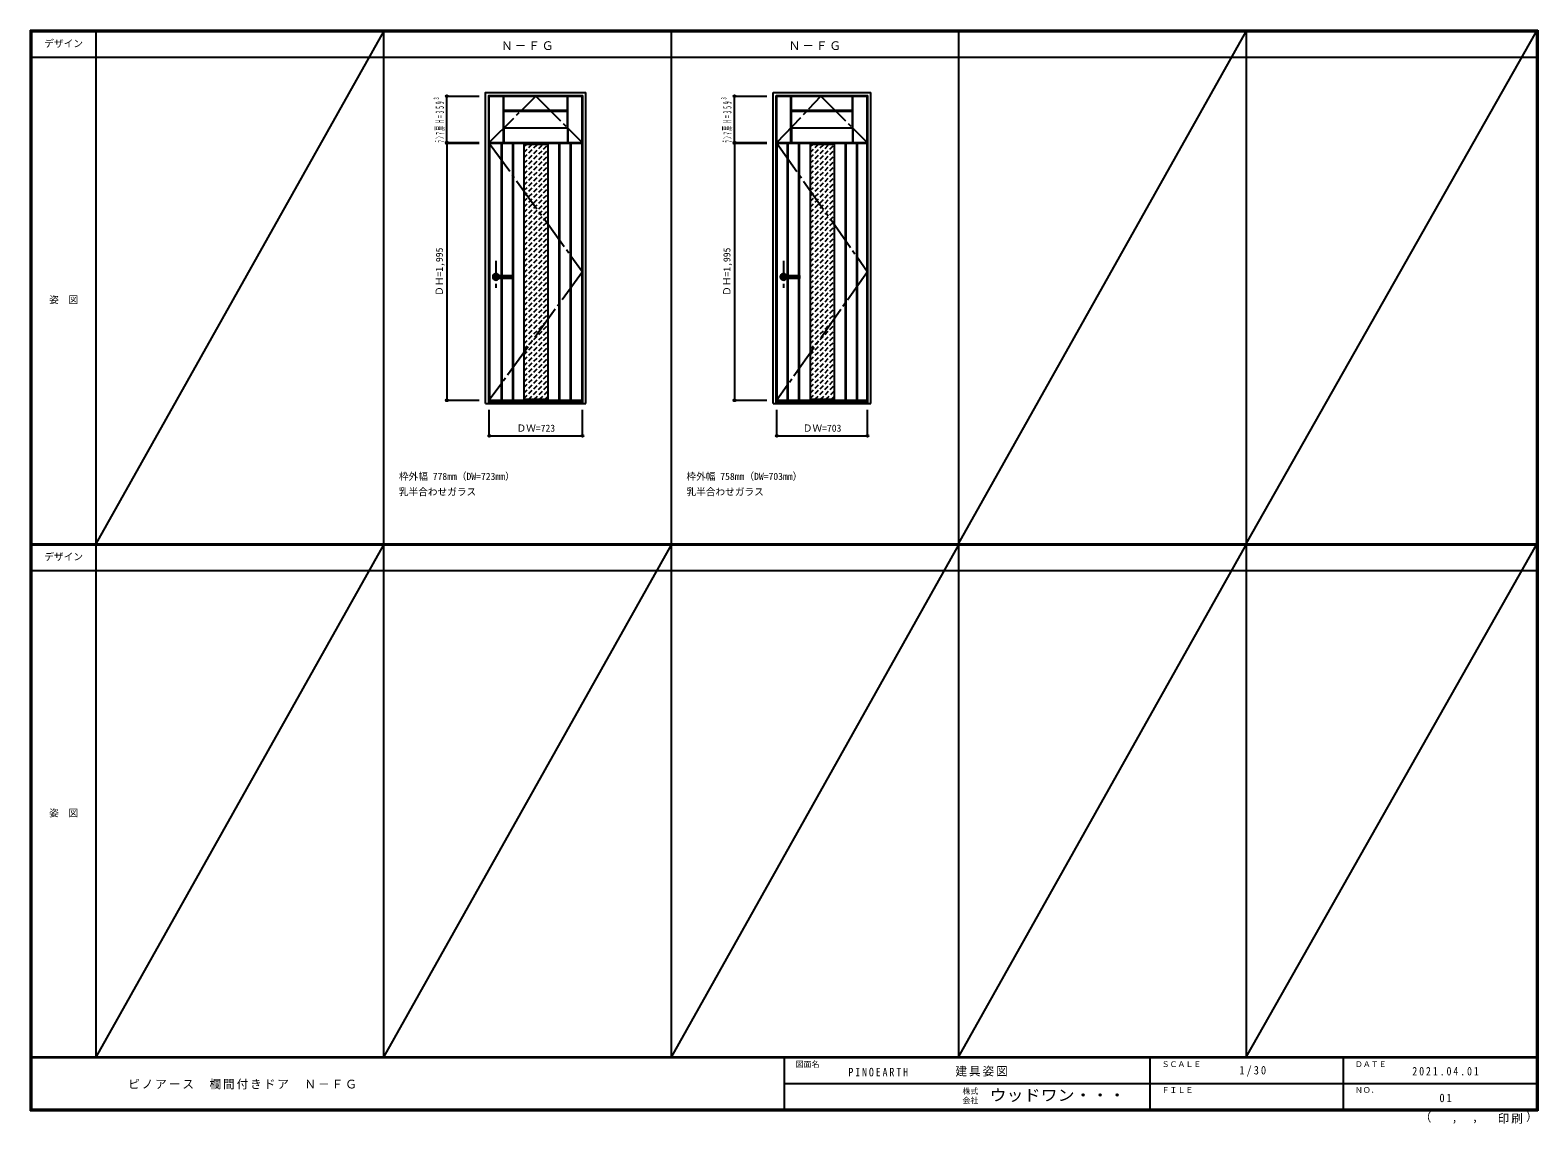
# Model space of a CAD drawing. Units: millimetres, scale not verified. Extents: x -6000 to 5700, y -4307 to 4175.
import ezdxf
from ezdxf.enums import TextEntityAlignment as Align

# ---------------------------------------------------------------- set-up
doc = ezdxf.new("R2010")
doc.units = ezdxf.units.MM
doc.header["$LTSCALE"] = 30
doc.header["$PDMODE"] = 32
doc.header["$PDSIZE"] = 15
for name, pattern in [('CHAIN1', [8, 5, -1, 1, -1]), ('CHAIN2', [12, 9, -1, 1, -1]), ('DASHED1', [1.8, 1.2, -0.6])]:
    doc.linetypes.add(name, pattern=pattern)
for name, color, linetype in [('0-1_通り芯', 4, 'CHAIN1'), ('0-2_扉', 3, 'Continuous'), ('0-3_仕上げ', 7, 'Continuous'), ('0-4_枠', 3, 'Continuous'), ('0-5_レバー', 3, 'Continuous'), ('0-7_', 7, 'CHAIN2'), ('0-A_文字', 7, 'Continuous'), ('0-B_寸法', 4, 'Continuous'), ('0-C_ハッチ', 4, 'DASHED1'), ('F-1_枠', 6, 'Continuous'), ('F-A_文字', 7, 'Continuous')]:
    doc.layers.add(name, color=color, linetype=linetype)
doc.styles.add('ＭＳ ゴシック', font='')
doc.styles.get('ＭＳ ゴシック').set_extended_font_data('MS Gothic')

msp = doc.modelspace()

# ---------------------------------------------------------------- linework, layer by layer
at = {"layer": '0-1_通り芯'}
for p, q in [((-2385.8, 2386.75), (-2385.8, 2176.75)), ((-154.2, 2386.75), (-154.2, 2176.75)), ((-2253.3, 2261.75), (-2430.8, 2261.75)), ((-21.7, 2261.75), (-199.2, 2261.75))]:
    msp.add_line(p, q, dxfattribs=at)
at = {"layer": '0-2_扉'}
for p, q in [((-2438.3, 3303.25), (-2438.3, 3662.25)), ((-2438.3, 3662.25), (-1715.3, 3662.25)), ((-206.7, 3303.25), (-206.7, 3662.25)), ((-206.7, 3662.25), (496.3, 3662.25)), ((-1713.8, 1304.25), (-1713.8, 3299.25)), ((-205.2, 1304.25), (-205.2, 3299.25)), ((-205.2, 3299.25), (497.8, 3299.25)), ((497.8, 1304.25), (497.8, 3299.25)), ((-2436.8, 1304.25), (-1713.8, 1304.25)), ((-205.2, 1304.25), (497.8, 1304.25))]:
    msp.add_line(p, q, dxfattribs=at)
for points in [[(-2438.3, 3303.25), (-1715.3, 3303.25), (-1715.3, 3662.25)], [(-206.7, 3303.25), (496.3, 3303.25), (496.3, 3662.25)], [(-2436.8, 1304.25), (-2436.8, 3299.25), (-1713.8, 3299.25)]]:
    msp.add_lwpolyline(points, dxfattribs=at)
at = {"layer": '0-3_仕上げ'}
for p, q in [((-2327.3, 3303.25), (-2327.3, 3662.25)), ((-2325.8, 3549.75), (-2325.8, 3662.25)), ((-2324.3, 3551.25), (-2324.3, 3662.25)), ((-1829.3, 3551.25), (-1829.3, 3662.25)), ((-1827.8, 3549.75), (-1827.8, 3662.25)), ((-1826.3, 3303.25), (-1826.3, 3662.25)), ((-95.7, 3303.25), (-95.7, 3662.25)), ((-94.2, 3549.75), (-94.2, 3662.25)), ((-92.7, 3551.25), (-92.7, 3662.25)), ((382.3, 3551.25), (382.3, 3662.25)), ((383.8, 3549.75), (383.8, 3662.25)), ((385.3, 3303.25), (385.3, 3662.25)), ((-1829.3, 3551.25), (-2324.3, 3551.25)), ((382.3, 3551.25), (-92.7, 3551.25)), ((-2325.8, 3415.75), (-2325.8, 3303.25)), ((-2324.3, 3414.25), (-2324.3, 3303.25)), ((-1829.3, 3414.25), (-2324.3, 3414.25)), ((-1829.3, 3414.25), (-1829.3, 3303.25)), ((-1827.8, 3415.75), (-1827.8, 3303.25)), ((-94.2, 3415.75), (-94.2, 3303.25)), ((-92.7, 3414.25), (-92.7, 3303.25)), ((382.3, 3414.25), (-92.7, 3414.25)), ((382.3, 3414.25), (382.3, 3303.25)), ((383.8, 3415.75), (383.8, 3303.25)), ((-2167.8, 3299.25), (-2167.8, 1304.25)), ((-2167.8, 3291.25), (-1982.8, 3291.25)), ((-1982.8, 3299.25), (-1982.8, 1304.25)), ((53.8, 3299.25), (53.8, 1304.25)), ((53.8, 3291.25), (238.8, 3291.25)), ((238.8, 3299.25), (238.8, 1304.25)), ((-2167.8, 1312.25), (-1982.8, 1312.25)), ((53.8, 1312.25), (238.8, 1312.25))]:
    msp.add_line(p, q, dxfattribs=at)
at = {"layer": '0-3_仕上げ', "color": 3}
for p, q in [((-2323.3, 3418.25), (-2323.3, 3547.25)), ((-2323.3, 3547.25), (-1830.3, 3547.25)), ((-91.7, 3418.25), (-91.7, 3547.25)), ((-91.7, 3547.25), (381.3, 3547.25)), ((-2433.8, 1304.25), (-2433.8, 3299.25)), ((-2345.8, 3299.25), (-2345.8, 2273.25)), ((-2340.8, 3299.25), (-2340.8, 2273.25)), ((-2257.8, 3299.25), (-2257.8, 1304.25)), ((-2252.8, 3299.25), (-2252.8, 1304.25)), ((-1897.8, 3299.25), (-1897.8, 1304.25)), ((-1892.8, 3299.25), (-1892.8, 1304.25)), ((-1809.8, 3299.25), (-1809.8, 1304.25)), ((-1804.8, 3299.25), (-1804.8, 1304.25)), ((-1716.8, 1304.25), (-1716.8, 3299.25)), ((-202.2, 1304.25), (-202.2, 3299.25)), ((-124.2, 3299.25), (-124.2, 2273.25)), ((-119.2, 3299.25), (-119.2, 2273.25)), ((-36.2, 3299.25), (-36.2, 2273.25)), ((-31.2, 3299.25), (-31.2, 2273.25)), ((323.8, 3299.25), (323.8, 1304.25)), ((328.8, 3299.25), (328.8, 1304.25)), ((411.8, 3299.25), (411.8, 1304.25)), ((416.8, 3299.25), (416.8, 1304.25)), ((494.8, 1304.25), (494.8, 3299.25)), ((-2345.8, 2250.25), (-2345.8, 1304.25)), ((-2340.8, 2250.25), (-2340.8, 1304.25)), ((-124.2, 2250.25), (-124.2, 1304.25)), ((-119.2, 2250.25), (-119.2, 1304.25)), ((-36.2, 2250.25), (-36.2, 1304.25)), ((-31.2, 2250.25), (-31.2, 1304.25))]:
    msp.add_line(p, q, dxfattribs=at)
at = {"layer": '0-3_仕上げ'}
for points in [[(-2324.3, 3551.25), (-2325.8, 3549.75), (-2323.3, 3547.25)], [(-1829.3, 3551.25), (-1827.8, 3549.75), (-1830.3, 3547.25)], [(-92.7, 3551.25), (-94.2, 3549.75), (-91.7, 3547.25)], [(382.3, 3551.25), (383.8, 3549.75), (381.3, 3547.25)], [(-2324.3, 3414.25), (-2325.8, 3415.75), (-2323.3, 3418.25)], [(-1829.3, 3414.25), (-1827.8, 3415.75), (-1830.3, 3418.25)], [(-92.7, 3414.25), (-94.2, 3415.75), (-91.7, 3418.25)], [(382.3, 3414.25), (383.8, 3415.75), (381.3, 3418.25)]]:
    msp.add_lwpolyline(points, dxfattribs=at)
at = {"layer": '0-3_仕上げ', "color": 3}
for points in [[(-2323.3, 3418.25), (-1830.3, 3418.25), (-1830.3, 3547.25)], [(-91.7, 3418.25), (381.3, 3418.25), (381.3, 3547.25)]]:
    msp.add_lwpolyline(points, dxfattribs=at)
at = {"layer": '0-4_枠'}
for p, q in [((-1711.8, 1279.25), (-1711.8, 3667.25)), ((-1687.8, 1279.25), (-1687.8, 3691.25)), ((-234.2, 1279.25), (-234.2, 3691.25)), ((-234.2, 3691.25), (523.8, 3691.25)), ((-210.2, 1279.25), (-210.2, 3667.25)), ((-210.2, 3667.25), (499.8, 3667.25)), ((499.8, 1279.25), (499.8, 3667.25)), ((523.8, 1279.25), (523.8, 3691.25)), ((-2441.8, 1294.25), (-1711.8, 1294.25)), ((-2441.8, 1291.25), (-1711.8, 1291.25)), ((-210.2, 1294.25), (499.8, 1294.25)), ((-210.2, 1291.25), (499.8, 1291.25)), ((-2465.8, 1279.25), (-1687.8, 1279.25)), ((-234.2, 1279.25), (523.8, 1279.25))]:
    msp.add_line(p, q, dxfattribs=at)
for points in [[(-2465.8, 1279.25), (-2465.8, 3691.25), (-1687.8, 3691.25)], [(-2441.8, 1279.25), (-2441.8, 3667.25), (-1711.8, 3667.25)]]:
    msp.add_lwpolyline(points, dxfattribs=at)
at = {"layer": '0-5_レバー'}
for p, q in [((-2385.8, 2271.25), (-2366.8, 2271.25)), ((-2385.8, 2252.25), (-2366.8, 2252.25)), ((-2366.8, 2272.25), (-2365.8, 2273.25)), ((-2366.8, 2251.25), (-2366.8, 2272.25)), ((-2366.8, 2251.25), (-2365.8, 2250.25)), ((-2365.8, 2273.25), (-2261.8, 2273.25)), ((-2261.8, 2250.25), (-2365.8, 2250.25)), ((-2260.8, 2272.25), (-2261.8, 2273.25)), ((-2260.8, 2251.25), (-2261.8, 2250.25)), ((-2260.8, 2251.25), (-2260.8, 2272.25)), ((-154.2, 2271.25), (-135.2, 2271.25)), ((-154.2, 2252.25), (-135.2, 2252.25)), ((-135.2, 2272.25), (-134.2, 2273.25)), ((-135.2, 2251.25), (-135.2, 2272.25)), ((-135.2, 2251.25), (-134.2, 2250.25)), ((-134.2, 2273.25), (-30.2, 2273.25)), ((-30.2, 2250.25), (-134.2, 2250.25)), ((-29.2, 2272.25), (-30.2, 2273.25)), ((-29.2, 2251.25), (-30.2, 2250.25)), ((-29.2, 2251.25), (-29.2, 2272.25))]:
    msp.add_line(p, q, dxfattribs=at)
at = {"layer": '0-5_レバー', "color": 4}
for p, q in [((-2365.8, 2250.25), (-2365.8, 2273.25)), ((-2261.8, 2273.25), (-2261.8, 2250.25)), ((-134.2, 2250.25), (-134.2, 2273.25)), ((-30.2, 2273.25), (-30.2, 2250.25))]:
    msp.add_line(p, q, dxfattribs=at)
for centre, radius, start, end in [((-2385.8, 2261.75), 24.55, 27.93255, 332.06745), ((-2385.8, 2261.75), 11, 59.72736, 300.27264), ((-154.2, 2261.75), 24.55, 27.93255, 332.06745), ((-154.2, 2261.75), 11, 59.72736, 300.27264)]:
    msp.add_arc(centre, radius, start, end, dxfattribs=at)
at = {"layer": '0-5_レバー'}
for centre in [(-2385.8, 2261.75), (-154.2, 2261.75)]:
    msp.add_arc(centre, 9.5, 90, 270, dxfattribs=at)
at = {"layer": '0-7_'}
for p, q in [((-2436.8, 3299.25), (-1713.8, 2301.75)), ((-205.2, 3299.25), (497.8, 2301.75)), ((-1713.8, 2301.75), (-2436.8, 1304.25)), ((497.8, 2301.75), (-205.2, 1304.25))]:
    msp.add_line(p, q, dxfattribs=at)
for points in [[(-2438.3, 3303.25), (-2076.8, 3662.25), (-1715.3, 3303.25)], [(-206.7, 3303.25), (134.8, 3662.25), (496.3, 3303.25)]]:
    msp.add_lwpolyline(points, dxfattribs=at)
at = {"layer": '0-B_寸法'}
for p, q in [((-2765.8, 3303.25), (-2765.8, 3662.25)), ((-2765.8, 3662.25), (-2515.8, 3662.25)), ((-534.2, 3303.25), (-534.2, 3662.25)), ((-534.2, 3662.25), (-284.2, 3662.25)), ((-2765.8, 3303.25), (-2515.8, 3303.25)), ((-2765.8, 3299.25), (-2515.8, 3299.25)), ((-2765.8, 3299.25), (-2765.8, 1304.25)), ((-534.2, 3303.25), (-284.2, 3303.25)), ((-534.2, 3299.25), (-284.2, 3299.25)), ((-534.2, 3299.25), (-534.2, 1304.25)), ((-2765.8, 1304.25), (-2515.8, 1304.25)), ((-534.2, 1304.25), (-284.2, 1304.25)), ((-2436.8, 1029.25), (-2436.8, 1229.25)), ((-1713.8, 1029.25), (-1713.8, 1229.25)), ((-205.2, 1029.25), (-205.2, 1229.25)), ((497.8, 1029.25), (497.8, 1229.25)), ((-2436.8, 1029.25), (-1713.8, 1029.25)), ((-205.2, 1029.25), (497.8, 1029.25))]:
    msp.add_line(p, q, dxfattribs=at)
at = {"layer": '0-B_寸法', "color": 7}
for p in [(-2765.8, 3662.25), (-534.2, 3662.25), (-2765.8, 3303.25), (-2765.8, 3299.25), (-534.2, 3303.25), (-534.2, 3299.25), (-2765.8, 1304.25), (-534.2, 1304.25), (-2436.8, 1029.25), (-1713.8, 1029.25), (-205.2, 1029.25), (497.8, 1029.25)]:
    msp.add_point(p, dxfattribs=at)
at = {"layer": '0-C_ハッチ'}
for p, q in [((-2167.8, 3142.63), (-2019.18, 3291.25)), ((-2167.8, 3185.06), (-2061.61, 3291.25)), ((-2167.8, 3227.48), (-2104.03, 3291.25)), ((-2167.8, 3269.91), (-2146.46, 3291.25)), ((-2167.8, 3100.2), (-1982.8, 3285.2)), ((53.8, 3142.63), (202.42, 3291.25)), ((53.8, 3185.06), (159.99, 3291.25)), ((53.8, 3227.48), (117.57, 3291.25)), ((53.8, 3269.91), (75.14, 3291.25)), ((53.8, 3100.2), (238.8, 3285.2)), ((-2167.8, 3057.78), (-1982.8, 3242.78)), ((-2167.8, 3015.35), (-1982.8, 3200.35)), ((53.8, 3057.78), (238.8, 3242.78)), ((53.8, 3015.35), (238.8, 3200.35)), ((-2167.8, 2972.93), (-1982.8, 3157.93)), ((-2167.8, 2930.5), (-1982.8, 3115.5)), ((-2167.8, 2888.07), (-1982.8, 3073.07)), ((53.8, 2972.93), (238.8, 3157.93)), ((53.8, 2930.5), (238.8, 3115.5)), ((53.8, 2888.07), (238.8, 3073.07)), ((-2167.8, 2845.65), (-1982.8, 3030.65)), ((-2167.8, 2803.22), (-1982.8, 2988.22)), ((-2167.8, 2760.79), (-1982.8, 2945.79)), ((53.8, 2845.65), (238.8, 3030.65)), ((53.8, 2803.22), (238.8, 2988.22)), ((53.8, 2760.79), (238.8, 2945.79)), ((-2167.8, 2718.37), (-1982.8, 2903.37)), ((-2167.8, 2675.94), (-1982.8, 2860.94)), ((-2167.8, 2633.51), (-1982.8, 2818.51)), ((53.8, 2718.37), (238.8, 2903.37)), ((53.8, 2675.94), (238.8, 2860.94)), ((53.8, 2633.51), (238.8, 2818.51)), ((-2167.8, 2591.09), (-1982.8, 2776.09)), ((-2167.8, 2548.66), (-1982.8, 2733.66)), ((-2167.8, 2506.23), (-1982.8, 2691.23)), ((53.8, 2591.09), (238.8, 2776.09)), ((53.8, 2548.66), (238.8, 2733.66)), ((53.8, 2506.23), (238.8, 2691.23)), ((-2167.8, 2463.81), (-1982.8, 2648.81)), ((-2167.8, 2421.38), (-1982.8, 2606.38)), ((53.8, 2463.81), (238.8, 2648.81)), ((53.8, 2421.38), (238.8, 2606.38)), ((-2167.8, 2378.96), (-1982.8, 2563.96)), ((-2167.8, 2336.53), (-1982.8, 2521.53)), ((-2167.8, 2294.1), (-1982.8, 2479.1)), ((53.8, 2378.96), (238.8, 2563.96)), ((53.8, 2336.53), (238.8, 2521.53)), ((53.8, 2294.1), (238.8, 2479.1)), ((-2167.8, 2251.68), (-1982.8, 2436.68)), ((-2167.8, 2209.25), (-1982.8, 2394.25)), ((-2167.8, 2166.82), (-1982.8, 2351.82)), ((53.8, 2251.68), (238.8, 2436.68)), ((53.8, 2209.25), (238.8, 2394.25)), ((53.8, 2166.82), (238.8, 2351.82)), ((-2167.8, 2124.4), (-1982.8, 2309.4)), ((-2167.8, 2081.97), (-1982.8, 2266.97)), ((-2167.8, 2039.54), (-1982.8, 2224.54)), ((53.8, 2124.4), (238.8, 2309.4)), ((53.8, 2081.97), (238.8, 2266.97)), ((53.8, 2039.54), (238.8, 2224.54)), ((-2167.8, 1997.12), (-1982.8, 2182.12)), ((-2167.8, 1954.69), (-1982.8, 2139.69)), ((53.8, 1997.12), (238.8, 2182.12)), ((53.8, 1954.69), (238.8, 2139.69)), ((-2167.8, 1912.27), (-1982.8, 2097.27)), ((-2167.8, 1869.84), (-1982.8, 2054.84)), ((-2167.8, 1827.41), (-1982.8, 2012.41)), ((53.8, 1912.27), (238.8, 2097.27)), ((53.8, 1869.84), (238.8, 2054.84)), ((53.8, 1827.41), (238.8, 2012.41)), ((-2167.8, 1784.99), (-1982.8, 1969.99)), ((-2167.8, 1742.56), (-1982.8, 1927.56)), ((-2167.8, 1700.13), (-1982.8, 1885.13)), ((53.8, 1784.99), (238.8, 1969.99)), ((53.8, 1742.56), (238.8, 1927.56)), ((53.8, 1700.13), (238.8, 1885.13)), ((-2167.8, 1657.71), (-1982.8, 1842.71)), ((-2167.8, 1615.28), (-1982.8, 1800.28)), ((-2167.8, 1572.85), (-1982.8, 1757.85)), ((53.8, 1657.71), (238.8, 1842.71)), ((53.8, 1615.28), (238.8, 1800.28)), ((53.8, 1572.85), (238.8, 1757.85)), ((-2167.8, 1530.43), (-1982.8, 1715.43)), ((-2167.8, 1488), (-1982.8, 1673)), ((53.8, 1530.43), (238.8, 1715.43)), ((53.8, 1488), (238.8, 1673)), ((-2167.8, 1445.57), (-1982.8, 1630.57)), ((-2167.8, 1403.15), (-1982.8, 1588.15)), ((-2167.8, 1360.72), (-1982.8, 1545.72)), ((53.8, 1445.57), (238.8, 1630.57)), ((53.8, 1403.15), (238.8, 1588.15)), ((53.8, 1360.72), (238.8, 1545.72)), ((-2167.8, 1318.3), (-1982.8, 1503.3)), ((-2131.42, 1312.25), (-1982.8, 1460.87)), ((-2088.99, 1312.25), (-1982.8, 1418.44)), ((53.8, 1318.3), (238.8, 1503.3)), ((90.18, 1312.25), (238.8, 1460.87)), ((132.61, 1312.25), (238.8, 1418.44)), ((-2046.57, 1312.25), (-1982.8, 1376.02)), ((-2004.14, 1312.25), (-1982.8, 1333.59)), ((175.03, 1312.25), (238.8, 1376.02)), ((217.46, 1312.25), (238.8, 1333.59))]:
    msp.add_line(p, q, dxfattribs=at)
at = {"layer": 'F-1_枠'}
for p, q in [((-6000, 4175), (5700, 4175)), ((-6000, 4175), (-6000, -4205)), ((-6000, 4170), (5700, 4170)), ((-6000, 4165), (5700, 4165)), ((-5995, 4175), (-5995, -4205)), ((-5990, 4175), (-5990, -4205)), ((-5490, 4175), (-5490, -3790)), ((-3258.4, 4175), (-3258.4, -3790)), ((-1026.8, 4175), (-1026.8, -3790)), ((1204.8, 4175), (1204.8, -3790)), ((3436.4, 4175), (3436.4, -3790)), ((5690, 4175), (5690, -4205)), ((5695, 4175), (5695, -4205)), ((5700, 4175), (5700, -4205)), ((-6000, 3965), (5700, 3965)), ((-6000, 190.5), (5700, 190.5)), ((-6000, 187.5), (5700, 187.5)), ((-6000, 184.5), (5700, 184.5)), ((-6000, -15.5), (5700, -15.5)), ((5700, -3790), (-6000, -3790)), ((5700, -3795), (-6000, -3795)), ((-150, -3795), (-150, -4195)), ((2690, -3795), (2690, -4195)), ((4190, -3795), (4190, -4195)), ((-150, -3995), (5690, -3995.01)), ((5700, -4195), (-6000, -4195)), ((5700, -4200), (-6000, -4200)), ((5700, -4205), (-6000, -4205))]:
    msp.add_line(p, q, dxfattribs=at)
at = {"layer": 'F-A_文字'}
for p, q in [((-3258.4, 4165), (-5490, 190.5)), ((1204.8, 190.5), (3436.4, 4165)), ((3436.4, 190.5), (5690, 4165)), ((-3258.4, 184.5), (-5490, -3790)), ((-1026.8, 184.5), (-3258.4, -3790)), ((1204.8, 184.5), (-1026.8, -3790)), ((1204.8, -3790), (3436.4, 184.5)), ((3436.4, -3790), (5690, 184.5))]:
    msp.add_line(p, q, dxfattribs=at)

# ---------------------------------------------------------------- texts
at = {"layer": '0-A_文字', "style": 'ＭＳ ゴシック'}
for s, p in [('枠外幅 778mm（DW=723mm）', (-3138.4, 670.5)), ('枠外幅 758mm（DW=703mm）', (-906.8, 670.5)), ('乳半合わせガラス', (-3138.4, 550.5)), ('乳半合わせガラス', (-906.8, 550.5))]:
    msp.add_text(s, height=54.99, dxfattribs=at).set_placement(p, align=Align.BOTTOM_LEFT)
at = {"layer": '0-A_文字', "char_height": 65.98, "attachment_point": 7, "style": 'ＭＳ ゴシック'}
for insert in [(-2345.1, 4020), (-113.5, 4020)]:
    msp.add_mtext('\\T1.17;Ｎ－ＦＧ', dxfattribs=dict(at, insert=insert))
at = {"layer": '0-B_寸法', "color": 7, "style": 'ＭＳ ゴシック'}
for p in [(-2780.8, 2114.25), (-549.2, 2114.25)]:
    msp.add_text('ＤＨ=1,995', height=54.99, rotation=90, dxfattribs=at).set_placement(p, align=Align.BOTTOM_LEFT)
for s, p in [('ＤＷ=723', (-2225.8, 1044.25)), ('ＤＷ=703', (-4.2, 1044.25))]:
    msp.add_text(s, height=54.99, dxfattribs=at).set_placement(p, align=Align.BOTTOM_LEFT)
at = {"layer": '0-B_寸法', "color": 7, "char_height": 65.98, "attachment_point": 7, "rotation": 90, "style": 'ＭＳ ゴシック'}
for insert in [(-2780.8, 3302.75), (-549.2, 3302.75)]:
    msp.add_mtext('\\T1.67;\\W0.4;ﾗﾝﾏ扉H=359³', dxfattribs=dict(at, insert=insert))
at = {"layer": 'F-A_文字', "style": 'ＭＳ ゴシック'}
for s, height, p in [('デザイン', 54.99, (-5890, 4027.5)), ('姿\u3000図', 54.99, (-5852.5, 2040.25)), ('デザイン', 54.99, (-5890, 47)), ('姿\u3000図', 54.99, (-5852.5, -1940.25)), ('図面名', 43.99, (-60, -3880)), ('ＳＣＡＬＥ', 43.99, (2780, -3880)), ('ＤＡＴＥ', 43.99, (4280, -3880)), ('株式', 43.99, (1235, -4089)), ('ＦＩＬＥ', 43.99, (2780, -4080)), ('ＮＯ．', 43.99, (4280, -4080)), ('会社', 43.99, (1235, -4161)), ('（', 65.98, (4784.03, -4308.31)), ('）', 65.98, (5608.4, -4304.13)), (',', 65.98, (5031.28, -4308.31)), (',', 65.98, (5190.2, -4305.53))]:
    msp.add_text(s, height=height, dxfattribs=at).set_placement(p, align=Align.BOTTOM_LEFT)
at = {"layer": 'F-A_文字', "style": 'ＭＳ ゴシック', "width": 1.1}
msp.add_text('ウッドワン・・・', height=87.98, dxfattribs=at).set_placement((1445, -4155), align=Align.BOTTOM_LEFT)
at = {"layer": 'F-A_文字', "char_height": 65.98, "attachment_point": 7, "style": 'ＭＳ ゴシック'}
for s, insert in [('\\T1.17;建具姿図', (1180.42, -3940)), ('\\T1.38;\\W0.9;1/30', (3383.75, -3940)), ('\\T1.17;ピノアース\u3000欄間付きドア\u3000Ｎ－ＦＧ', (-5240, -4040)), ('\\T1.39;\\W0.85;PINOEARTH', (350, -3940)), ('\\T1.39;\\W0.85;2021.04.01', (4726.25, -3932.5)), ('\\T1.36;\\W0.9;01', (4936.25, -4140)), ('\\T1.17;印刷', (5388.15, -4306.92))]:
    msp.add_mtext(s, dxfattribs=dict(at, insert=insert))

doc.saveas('drawing.dxf')
